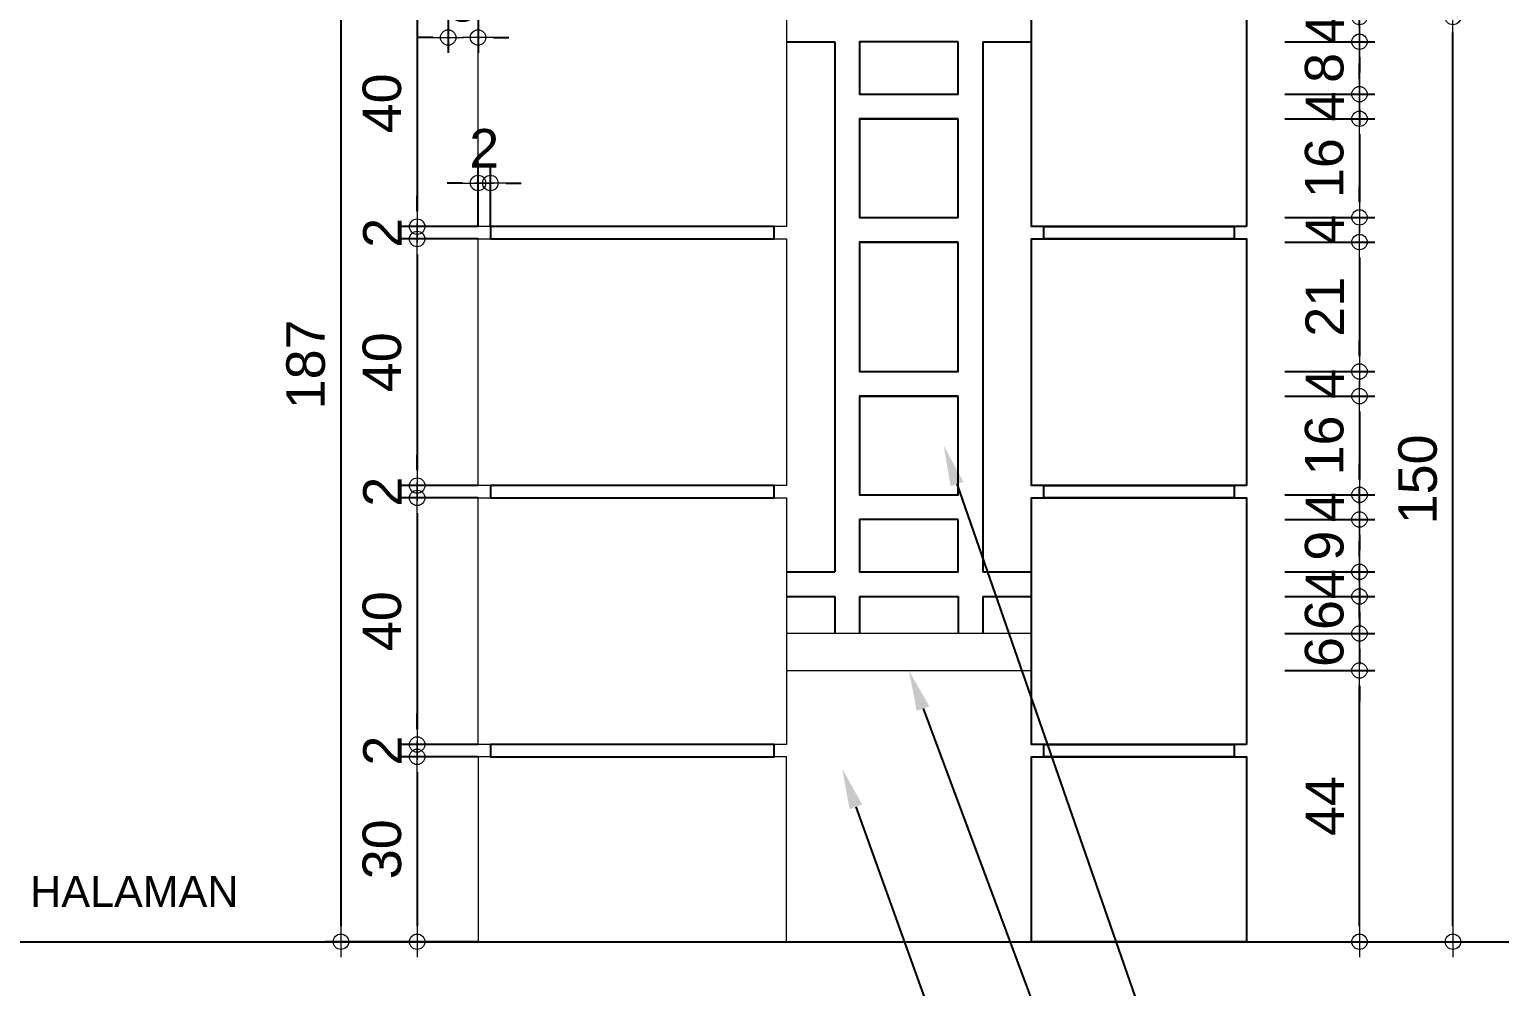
# Model space of a CAD drawing. Header units: millimetres. Extents: x -11 to 1625, y -267 to 180.
# Drawn here: x 869.1 to 878.64, y 108.17 to 114.38 of the extents above; entities that cross this region are included whole.
import ezdxf
from ezdxf import colors
from ezdxf.entities.mleader import LeaderData, LeaderLine
from ezdxf.math import Vec2, Vec3

# ---------------------------------------------------------------- set-up
doc = ezdxf.new("R2010")
doc.units = ezdxf.units.MM
doc.layers.add('BESI', color=10, linetype='Continuous')
for name, color, linetype, lineweight in [('dinding', 5, 'Continuous', 15), ('not', 7, 'Continuous', 20), ('TEXT KETERANGAN', 7, 'Continuous', 9), ('u', 6, 'Continuous', 20)]:
    doc.layers.add(name, color=color, linetype=linetype, lineweight=lineweight)
doc.styles.add('ATTR', font='romans.shx', dxfattribs={"width": 0.8, "height": 1.735066})
doc.styles.add('S', font='SIMPLEX', dxfattribs={"width": 1.1})
doc.styles.get("Standard").update_dxf_attribs({"font": 'ARIALUNI.TTF'})
doc.dimstyles.new('SK-25', dxfattribs={"dimtxt": 0.25, "dimasz": 0.1, "dimexe": 0.1, "dimexo": 0, "dimgap": 0.1, "dimtad": 1, "dimdec": 0, "dimlfac": 25, "dimzin": 12, "dimdsep": 46, "dimtxsty": 'Standard', "dimblk": 'BULAT', "dimcen": 0.1, "dimclrd": 256, "dimadec": 0, "dimazin": 3, "dimtfac": 1, "dimtdec": 0, "dimtofl": 0, "dimtmove": 0, "dimatfit": 3, "dimldrblk": 'BULAT', "dimfxl": 0, "dimtolj": 1, "dimtzin": 0, "dimarcsym": 0})

# ---------------------------------------------------------------- blocks, each defined once
blk = doc.blocks.new('BULAT')
for p, q in [((0, -1), (0, 1)), ((-1, 0), (1, 0))]:
    blk.add_line(p, q)
blk.add_circle((0, 0), 0.5)
blk = doc.blocks.new('*D755')
at = {"layer": 'Defpoints', "color": 0}
for p in [(877.245, 114.4614), (877.245, 114.3014), (877.7306, 114.3014)]:
    blk.add_point(p, dxfattribs=at)
at = {"layer": 'u', "lineweight": -2}
for p, q in [((877.7306, 114.5614), (877.7306, 114.6614)), ((877.7306, 114.2014), (877.7306, 114.1014))]:
    blk.add_line(p, q, dxfattribs=at)
at = {"layer": 'u', "color": 0, "lineweight": -2}
for p, q in [((877.245, 114.4614), (877.8306, 114.4614)), ((877.245, 114.3014), (877.8306, 114.3014))]:
    blk.add_line(p, q, dxfattribs=at)
at = {"layer": 'u', "lineweight": -2, "xscale": 0.1, "yscale": 0.1, "zscale": 0.1}
for p, rotation in [((877.7306, 114.4614), 270), ((877.7306, 114.3014), 90)]:
    blk.add_blockref('BULAT', p, dxfattribs=dict(at, rotation=rotation))
at = {"layer": 'u', "color": 0, "insert": (877.5056, 114.3814), "char_height": 0.25, "attachment_point": 5, "rotation": 90}
blk.add_mtext('\\A1;4', dxfattribs=at)
blk = doc.blocks.new('*D756')
at = {"layer": 'Defpoints', "color": 0}
for p in [(877.245, 114.3014), (877.245, 113.9614), (877.7306, 113.9614)]:
    blk.add_point(p, dxfattribs=at)
at = {"layer": 'u', "lineweight": -2}
for p, q in [((877.7306, 114.4014), (877.7306, 114.5014)), ((877.7306, 113.8614), (877.7306, 113.7614))]:
    blk.add_line(p, q, dxfattribs=at)
at = {"layer": 'u', "color": 0, "lineweight": -2}
for p, q in [((877.245, 114.3014), (877.8306, 114.3014)), ((877.245, 113.9614), (877.8306, 113.9614))]:
    blk.add_line(p, q, dxfattribs=at)
at = {"layer": 'u', "lineweight": -2, "xscale": 0.1, "yscale": 0.1, "zscale": 0.1}
for p, rotation in [((877.7306, 114.3014), 270), ((877.7306, 113.9614), 90)]:
    blk.add_blockref('BULAT', p, dxfattribs=dict(at, rotation=rotation))
at = {"layer": 'u', "color": 0, "insert": (877.5029, 114.1314), "char_height": 0.25, "attachment_point": 5, "rotation": 90}
blk.add_mtext('\\A1;8', dxfattribs=at)
blk = doc.blocks.new('*D757')
at = {"layer": 'Defpoints', "color": 0}
for p in [(877.245, 113.9614), (877.245, 113.8014), (877.7306, 113.8014)]:
    blk.add_point(p, dxfattribs=at)
at = {"layer": 'u', "lineweight": -2}
for p, q in [((877.7306, 114.0614), (877.7306, 114.1614)), ((877.7306, 113.7014), (877.7306, 113.6014))]:
    blk.add_line(p, q, dxfattribs=at)
at = {"layer": 'u', "color": 0, "lineweight": -2}
for p, q in [((877.245, 113.9614), (877.8306, 113.9614)), ((877.245, 113.8014), (877.8306, 113.8014))]:
    blk.add_line(p, q, dxfattribs=at)
at = {"layer": 'u', "lineweight": -2, "xscale": 0.1, "yscale": 0.1, "zscale": 0.1}
for p, rotation in [((877.7306, 113.9614), 270), ((877.7306, 113.8014), 90)]:
    blk.add_blockref('BULAT', p, dxfattribs=dict(at, rotation=rotation))
at = {"layer": 'u', "color": 0, "insert": (877.5056, 113.8814), "char_height": 0.25, "attachment_point": 5, "rotation": 90}
blk.add_mtext('\\A1;4', dxfattribs=at)
blk = doc.blocks.new('*D758')
at = {"layer": 'Defpoints', "color": 0}
for p in [(877.245, 113.8014), (877.245, 113.1614), (877.7306, 113.1614)]:
    blk.add_point(p, dxfattribs=at)
at = {"layer": 'u', "color": 0, "lineweight": -2}
for p, q in [((877.245, 113.8014), (877.8306, 113.8014)), ((877.245, 113.1614), (877.8306, 113.1614))]:
    blk.add_line(p, q, dxfattribs=at)
at = {"layer": 'u', "lineweight": -2}
blk.add_line((877.7306, 113.7014), (877.7306, 113.2614), dxfattribs=at)
at = {"layer": 'u', "lineweight": -2, "xscale": 0.1, "yscale": 0.1, "zscale": 0.1}
for p, rotation in [((877.7306, 113.8014), 90), ((877.7306, 113.1614), 270)]:
    blk.add_blockref('BULAT', p, dxfattribs=dict(at, rotation=rotation))
at = {"layer": 'u', "color": 0, "insert": (877.5029, 113.4814), "char_height": 0.25, "attachment_point": 5, "rotation": 90}
blk.add_mtext('\\A1;16', dxfattribs=at)
blk = doc.blocks.new('*D759')
at = {"layer": 'Defpoints', "color": 0}
for p in [(877.245, 113.1614), (877.245, 113.0014), (877.7306, 113.0014)]:
    blk.add_point(p, dxfattribs=at)
at = {"layer": 'u', "lineweight": -2}
for p, q in [((877.7306, 113.2614), (877.7306, 113.3614)), ((877.7306, 112.9014), (877.7306, 112.8014))]:
    blk.add_line(p, q, dxfattribs=at)
at = {"layer": 'u', "color": 0, "lineweight": -2}
for p, q in [((877.245, 113.1614), (877.8306, 113.1614)), ((877.245, 113.0014), (877.8306, 113.0014))]:
    blk.add_line(p, q, dxfattribs=at)
at = {"layer": 'u', "lineweight": -2, "xscale": 0.1, "yscale": 0.1, "zscale": 0.1}
for p, rotation in [((877.7306, 113.1614), 270), ((877.7306, 113.0014), 90)]:
    blk.add_blockref('BULAT', p, dxfattribs=dict(at, rotation=rotation))
at = {"layer": 'u', "color": 0, "insert": (877.5056, 113.0814), "char_height": 0.25, "attachment_point": 5, "rotation": 90}
blk.add_mtext('\\A1;4', dxfattribs=at)
blk = doc.blocks.new('*D760')
at = {"layer": 'Defpoints', "color": 0}
for p in [(877.245, 113.0014), (877.245, 112.1614), (877.7306, 112.1614)]:
    blk.add_point(p, dxfattribs=at)
at = {"layer": 'u', "color": 0, "lineweight": -2}
for p, q in [((877.245, 113.0014), (877.8306, 113.0014)), ((877.245, 112.1614), (877.8306, 112.1614))]:
    blk.add_line(p, q, dxfattribs=at)
at = {"layer": 'u', "lineweight": -2}
blk.add_line((877.7306, 112.9014), (877.7306, 112.2614), dxfattribs=at)
at = {"layer": 'u', "lineweight": -2, "xscale": 0.1, "yscale": 0.1, "zscale": 0.1}
for p, rotation in [((877.7306, 113.0014), 90), ((877.7306, 112.1614), 270)]:
    blk.add_blockref('BULAT', p, dxfattribs=dict(at, rotation=rotation))
at = {"layer": 'u', "color": 0, "insert": (877.505, 112.5814), "char_height": 0.25, "attachment_point": 5, "rotation": 90}
blk.add_mtext('\\A1;21', dxfattribs=at)
blk = doc.blocks.new('*D761')
at = {"layer": 'Defpoints', "color": 0}
for p in [(877.245, 112.1614), (877.245, 112.0014), (877.7306, 112.0014)]:
    blk.add_point(p, dxfattribs=at)
at = {"layer": 'u', "lineweight": -2}
for p, q in [((877.7306, 112.2614), (877.7306, 112.3614)), ((877.7306, 111.9014), (877.7306, 111.8014))]:
    blk.add_line(p, q, dxfattribs=at)
at = {"layer": 'u', "color": 0, "lineweight": -2}
for p, q in [((877.245, 112.1614), (877.8306, 112.1614)), ((877.245, 112.0014), (877.8306, 112.0014))]:
    blk.add_line(p, q, dxfattribs=at)
at = {"layer": 'u', "lineweight": -2, "xscale": 0.1, "yscale": 0.1, "zscale": 0.1}
for p, rotation in [((877.7306, 112.1614), 270), ((877.7306, 112.0014), 90)]:
    blk.add_blockref('BULAT', p, dxfattribs=dict(at, rotation=rotation))
at = {"layer": 'u', "color": 0, "insert": (877.5056, 112.0814), "char_height": 0.25, "attachment_point": 5, "rotation": 90}
blk.add_mtext('\\A1;4', dxfattribs=at)
blk = doc.blocks.new('*D762')
at = {"layer": 'Defpoints', "color": 0}
for p in [(877.245, 112.0014), (877.245, 111.3614), (877.7306, 111.3614)]:
    blk.add_point(p, dxfattribs=at)
at = {"layer": 'u', "color": 0, "lineweight": -2}
for p, q in [((877.245, 112.0014), (877.8306, 112.0014)), ((877.245, 111.3614), (877.8306, 111.3614))]:
    blk.add_line(p, q, dxfattribs=at)
at = {"layer": 'u', "lineweight": -2}
blk.add_line((877.7306, 111.9014), (877.7306, 111.4614), dxfattribs=at)
at = {"layer": 'u', "lineweight": -2, "xscale": 0.1, "yscale": 0.1, "zscale": 0.1}
for p, rotation in [((877.7306, 112.0014), 90), ((877.7306, 111.3614), 270)]:
    blk.add_blockref('BULAT', p, dxfattribs=dict(at, rotation=rotation))
at = {"layer": 'u', "color": 0, "insert": (877.5029, 111.6814), "char_height": 0.25, "attachment_point": 5, "rotation": 90}
blk.add_mtext('\\A1;16', dxfattribs=at)
blk = doc.blocks.new('*D763')
at = {"layer": 'Defpoints', "color": 0}
for p in [(877.245, 111.3614), (877.245, 111.2014), (877.7306, 111.2014)]:
    blk.add_point(p, dxfattribs=at)
at = {"layer": 'u', "lineweight": -2}
for p, q in [((877.7306, 111.4614), (877.7306, 111.5614)), ((877.7306, 111.1014), (877.7306, 111.0014))]:
    blk.add_line(p, q, dxfattribs=at)
at = {"layer": 'u', "color": 0, "lineweight": -2}
for p, q in [((877.245, 111.3614), (877.8306, 111.3614)), ((877.245, 111.2014), (877.8306, 111.2014))]:
    blk.add_line(p, q, dxfattribs=at)
at = {"layer": 'u', "lineweight": -2, "xscale": 0.1, "yscale": 0.1, "zscale": 0.1}
for p, rotation in [((877.7306, 111.3614), 270), ((877.7306, 111.2014), 90)]:
    blk.add_blockref('BULAT', p, dxfattribs=dict(at, rotation=rotation))
at = {"layer": 'u', "color": 0, "insert": (877.5056, 111.2814), "char_height": 0.25, "attachment_point": 5, "rotation": 90}
blk.add_mtext('\\A1;4', dxfattribs=at)
blk = doc.blocks.new('*D764')
at = {"layer": 'Defpoints', "color": 0}
for p in [(877.245, 111.2014), (877.245, 110.8614), (877.7306, 110.8614)]:
    blk.add_point(p, dxfattribs=at)
at = {"layer": 'u', "lineweight": -2}
for p, q in [((877.7306, 111.3014), (877.7306, 111.4014)), ((877.7306, 110.7614), (877.7306, 110.6614))]:
    blk.add_line(p, q, dxfattribs=at)
at = {"layer": 'u', "color": 0, "lineweight": -2}
for p, q in [((877.245, 111.2014), (877.8306, 111.2014)), ((877.245, 110.8614), (877.8306, 110.8614))]:
    blk.add_line(p, q, dxfattribs=at)
at = {"layer": 'u', "lineweight": -2, "xscale": 0.1, "yscale": 0.1, "zscale": 0.1}
for p, rotation in [((877.7306, 111.2014), 270), ((877.7306, 110.8614), 90)]:
    blk.add_blockref('BULAT', p, dxfattribs=dict(at, rotation=rotation))
at = {"layer": 'u', "color": 0, "insert": (877.5029, 111.0314), "char_height": 0.25, "attachment_point": 5, "rotation": 90}
blk.add_mtext('\\A1;9', dxfattribs=at)
blk = doc.blocks.new('*D741')
at = {"layer": 'Defpoints', "color": 0}
for p in [(877.245, 110.8614), (877.245, 110.7014), (877.7306, 110.7014)]:
    blk.add_point(p, dxfattribs=at)
at = {"layer": 'u', "lineweight": -2}
for p, q in [((877.7306, 110.9614), (877.7306, 111.0614)), ((877.7306, 110.6014), (877.7306, 110.5014))]:
    blk.add_line(p, q, dxfattribs=at)
at = {"layer": 'u', "color": 0, "lineweight": -2}
for p, q in [((877.245, 110.8614), (877.8306, 110.8614)), ((877.245, 110.7014), (877.8306, 110.7014))]:
    blk.add_line(p, q, dxfattribs=at)
at = {"layer": 'u', "lineweight": -2, "xscale": 0.1, "yscale": 0.1, "zscale": 0.1}
for p, rotation in [((877.7306, 110.8614), 270), ((877.7306, 110.7014), 90)]:
    blk.add_blockref('BULAT', p, dxfattribs=dict(at, rotation=rotation))
at = {"layer": 'u', "color": 0, "insert": (877.5056, 110.7814), "char_height": 0.25, "attachment_point": 5, "rotation": 90}
blk.add_mtext('\\A1;4', dxfattribs=at)
blk = doc.blocks.new('*D742')
at = {"layer": 'Defpoints', "color": 0}
for p in [(877.245, 110.7014), (877.245, 110.4614), (877.7306, 110.4614)]:
    blk.add_point(p, dxfattribs=at)
at = {"layer": 'u', "lineweight": -2}
for p, q in [((877.7306, 110.8014), (877.7306, 110.9014)), ((877.7306, 110.3614), (877.7306, 110.2614))]:
    blk.add_line(p, q, dxfattribs=at)
at = {"layer": 'u', "color": 0, "lineweight": -2}
for p, q in [((877.245, 110.7014), (877.8306, 110.7014)), ((877.245, 110.4614), (877.8306, 110.4614))]:
    blk.add_line(p, q, dxfattribs=at)
at = {"layer": 'u', "lineweight": -2, "xscale": 0.1, "yscale": 0.1, "zscale": 0.1}
for p, rotation in [((877.7306, 110.7014), 270), ((877.7306, 110.4614), 90)]:
    blk.add_blockref('BULAT', p, dxfattribs=dict(at, rotation=rotation))
at = {"layer": 'u', "color": 0, "insert": (877.5029, 110.5814), "char_height": 0.25, "attachment_point": 5, "rotation": 90}
blk.add_mtext('\\A1;6', dxfattribs=at)
blk = doc.blocks.new('*D743')
at = {"layer": 'Defpoints', "color": 0}
for p in [(877.245, 110.4614), (877.245, 110.2214), (877.7306, 110.2214)]:
    blk.add_point(p, dxfattribs=at)
at = {"layer": 'u', "lineweight": -2}
for p, q in [((877.7306, 110.5614), (877.7306, 110.6614)), ((877.7306, 110.1214), (877.7306, 110.0214))]:
    blk.add_line(p, q, dxfattribs=at)
at = {"layer": 'u', "color": 0, "lineweight": -2}
for p, q in [((877.245, 110.4614), (877.8306, 110.4614)), ((877.245, 110.2214), (877.8306, 110.2214))]:
    blk.add_line(p, q, dxfattribs=at)
at = {"layer": 'u', "lineweight": -2, "xscale": 0.1, "yscale": 0.1, "zscale": 0.1}
for p, rotation in [((877.7306, 110.4614), 270), ((877.7306, 110.2214), 90)]:
    blk.add_blockref('BULAT', p, dxfattribs=dict(at, rotation=rotation))
at = {"layer": 'u', "color": 0, "insert": (877.5029, 110.3414), "char_height": 0.25, "attachment_point": 5, "rotation": 90}
blk.add_mtext('\\A1;6', dxfattribs=at)
blk = doc.blocks.new('*D744')
at = {"layer": 'Defpoints', "color": 0}
for p in [(877.245, 110.2214), (877.7306, 110.2214), (877.245, 108.4614)]:
    blk.add_point(p, dxfattribs=at)
at = {"layer": 'u', "color": 0, "lineweight": -2}
for p, q in [((877.245, 110.2214), (877.8306, 110.2214)), ((877.245, 108.4614), (877.8306, 108.4614))]:
    blk.add_line(p, q, dxfattribs=at)
at = {"layer": 'u', "lineweight": -2}
blk.add_line((877.7306, 108.5614), (877.7306, 110.1214), dxfattribs=at)
at = {"layer": 'u', "lineweight": -2, "xscale": 0.1, "yscale": 0.1, "zscale": 0.1}
for p, rotation in [((877.7306, 110.2214), 90), ((877.7306, 108.4614), 270)]:
    blk.add_blockref('BULAT', p, dxfattribs=dict(at, rotation=rotation))
at = {"layer": 'u', "color": 0, "insert": (877.5056, 109.3414), "char_height": 0.25, "attachment_point": 5, "rotation": 90}
blk.add_mtext('\\A1;44', dxfattribs=at)
blk = doc.blocks.new('*D745')
at = {"layer": 'Defpoints', "color": 0}
for p in [(877.245, 114.4614), (878.3362, 114.4614), (877.1094, 108.4614)]:
    blk.add_point(p, dxfattribs=at)
at = {"layer": 'u', "color": 0, "lineweight": -2}
for p, q in [((877.245, 114.4614), (878.4362, 114.4614)), ((877.1094, 108.4614), (878.4362, 108.4614))]:
    blk.add_line(p, q, dxfattribs=at)
at = {"layer": 'u', "lineweight": -2}
blk.add_line((878.3362, 108.5614), (878.3362, 114.3614), dxfattribs=at)
at = {"layer": 'u', "lineweight": -2, "xscale": 0.1, "yscale": 0.1, "zscale": 0.1}
for p, rotation in [((878.3362, 114.4614), 90), ((878.3362, 108.4614), 270)]:
    blk.add_blockref('BULAT', p, dxfattribs=dict(at, rotation=rotation))
at = {"layer": 'u', "color": 0, "insert": (878.1085, 111.4614), "char_height": 0.25, "attachment_point": 5, "rotation": 90}
blk.add_mtext('\\A1;150', dxfattribs=at)
blk = doc.blocks.new('*D771')
at = {"layer": 'Defpoints', "color": 0}
for p in [(872.0123, 114.7014), (871.6175, 113.1014), (872.0123, 113.1014)]:
    blk.add_point(p, dxfattribs=at)
at = {"layer": 'u', "color": 0, "lineweight": -2}
for p, q in [((872.0123, 114.7014), (871.5175, 114.7014)), ((872.0123, 113.1014), (871.5175, 113.1014))]:
    blk.add_line(p, q, dxfattribs=at)
at = {"layer": 'u', "lineweight": -2}
blk.add_line((871.6175, 114.6014), (871.6175, 113.2014), dxfattribs=at)
at = {"layer": 'u', "lineweight": -2, "xscale": 0.1, "yscale": 0.1, "zscale": 0.1}
for p, rotation in [((871.6175, 114.7014), 90), ((871.6175, 113.1014), 270)]:
    blk.add_blockref('BULAT', p, dxfattribs=dict(at, rotation=rotation))
at = {"layer": 'u', "color": 0, "insert": (871.3898, 113.9014), "char_height": 0.25, "attachment_point": 5, "rotation": 90}
blk.add_mtext('\\A1;40', dxfattribs=at)
blk = doc.blocks.new('*D772')
at = {"layer": 'Defpoints', "color": 0}
for p in [(871.6175, 113.0214), (872.0123, 113.1014), (872.0123, 113.0214)]:
    blk.add_point(p, dxfattribs=at)
at = {"layer": 'u', "lineweight": -2}
for p, q in [((871.6175, 113.2014), (871.6175, 113.3014)), ((871.6175, 112.9214), (871.6175, 112.8214))]:
    blk.add_line(p, q, dxfattribs=at)
at = {"layer": 'u', "color": 0, "lineweight": -2}
for p, q in [((872.0123, 113.1014), (871.5175, 113.1014)), ((872.0123, 113.0214), (871.5175, 113.0214))]:
    blk.add_line(p, q, dxfattribs=at)
at = {"layer": 'u', "lineweight": -2, "xscale": 0.1, "yscale": 0.1, "zscale": 0.1}
for p, rotation in [((871.6175, 113.1014), 270), ((871.6175, 113.0214), 90)]:
    blk.add_blockref('BULAT', p, dxfattribs=dict(at, rotation=rotation))
at = {"layer": 'u', "color": 0, "insert": (871.3919, 113.0614), "char_height": 0.25, "attachment_point": 5, "rotation": 90}
blk.add_mtext('\\A1;2', dxfattribs=at)
blk = doc.blocks.new('*D773')
at = {"layer": 'Defpoints', "color": 0}
for p in [(872.0923, 113.3846), (872.0123, 113.1014), (872.0923, 113.1014)]:
    blk.add_point(p, dxfattribs=at)
at = {"layer": 'u', "color": 0, "lineweight": -2}
for p, q in [((872.0123, 113.1014), (872.0123, 113.4846)), ((872.0923, 113.1014), (872.0923, 113.4846))]:
    blk.add_line(p, q, dxfattribs=at)
at = {"layer": 'u', "lineweight": -2}
for p, q in [((871.9123, 113.3846), (871.8123, 113.3846)), ((872.1923, 113.3846), (872.2923, 113.3846))]:
    blk.add_line(p, q, dxfattribs=at)
at = {"layer": 'u', "lineweight": -2, "xscale": 0.1, "yscale": 0.1, "zscale": 0.1}
blk.add_blockref('BULAT', (872.0123, 113.3846), dxfattribs=at)
at = {"layer": 'u', "lineweight": -2, "xscale": 0.1, "yscale": 0.1, "zscale": 0.1, "rotation": 180}
blk.add_blockref('BULAT', (872.0923, 113.3846), dxfattribs=at)
at = {"layer": 'u', "color": 0, "insert": (872.0523, 113.6102), "char_height": 0.25, "attachment_point": 5}
blk.add_mtext('\\A1;2', dxfattribs=at)
blk = doc.blocks.new('*D774')
at = {"layer": 'Defpoints', "color": 0}
for p in [(872.0123, 113.0214), (871.6175, 111.4214), (872.0123, 111.4214)]:
    blk.add_point(p, dxfattribs=at)
at = {"layer": 'u', "color": 0, "lineweight": -2}
for p, q in [((872.0123, 113.0214), (871.5175, 113.0214)), ((872.0123, 111.4214), (871.5175, 111.4214))]:
    blk.add_line(p, q, dxfattribs=at)
at = {"layer": 'u', "lineweight": -2}
blk.add_line((871.6175, 112.9214), (871.6175, 111.5214), dxfattribs=at)
at = {"layer": 'u', "lineweight": -2, "xscale": 0.1, "yscale": 0.1, "zscale": 0.1}
for p, rotation in [((871.6175, 113.0214), 90), ((871.6175, 111.4214), 270)]:
    blk.add_blockref('BULAT', p, dxfattribs=dict(at, rotation=rotation))
at = {"layer": 'u', "color": 0, "insert": (871.3898, 112.2214), "char_height": 0.25, "attachment_point": 5, "rotation": 90}
blk.add_mtext('\\A1;40', dxfattribs=at)
blk = doc.blocks.new('*D775')
at = {"layer": 'Defpoints', "color": 0}
for p in [(872.0123, 111.4214), (871.6175, 111.3414), (872.0123, 111.3414)]:
    blk.add_point(p, dxfattribs=at)
at = {"layer": 'u', "lineweight": -2}
for p, q in [((871.6175, 111.5214), (871.6175, 111.6214)), ((871.6175, 111.2414), (871.6175, 111.1414))]:
    blk.add_line(p, q, dxfattribs=at)
at = {"layer": 'u', "color": 0, "lineweight": -2}
for p, q in [((872.0123, 111.4214), (871.5175, 111.4214)), ((872.0123, 111.3414), (871.5175, 111.3414))]:
    blk.add_line(p, q, dxfattribs=at)
at = {"layer": 'u', "lineweight": -2, "xscale": 0.1, "yscale": 0.1, "zscale": 0.1}
for p, rotation in [((871.6175, 111.4214), 270), ((871.6175, 111.3414), 90)]:
    blk.add_blockref('BULAT', p, dxfattribs=dict(at, rotation=rotation))
at = {"layer": 'u', "color": 0, "insert": (871.3919, 111.3814), "char_height": 0.25, "attachment_point": 5, "rotation": 90}
blk.add_mtext('\\A1;2', dxfattribs=at)
blk = doc.blocks.new('*D776')
at = {"layer": 'Defpoints', "color": 0}
for p in [(872.0123, 111.3414), (871.6175, 109.7414), (872.0123, 109.7414)]:
    blk.add_point(p, dxfattribs=at)
at = {"layer": 'u', "color": 0, "lineweight": -2}
for p, q in [((872.0123, 111.3414), (871.5175, 111.3414)), ((872.0123, 109.7414), (871.5175, 109.7414))]:
    blk.add_line(p, q, dxfattribs=at)
at = {"layer": 'u', "lineweight": -2}
blk.add_line((871.6175, 111.2414), (871.6175, 109.8414), dxfattribs=at)
at = {"layer": 'u', "lineweight": -2, "xscale": 0.1, "yscale": 0.1, "zscale": 0.1}
for p, rotation in [((871.6175, 111.3414), 90), ((871.6175, 109.7414), 270)]:
    blk.add_blockref('BULAT', p, dxfattribs=dict(at, rotation=rotation))
at = {"layer": 'u', "color": 0, "insert": (871.3898, 110.5414), "char_height": 0.25, "attachment_point": 5, "rotation": 90}
blk.add_mtext('\\A1;40', dxfattribs=at)
blk = doc.blocks.new('*D777')
at = {"layer": 'Defpoints', "color": 0}
for p in [(872.0123, 109.7414), (871.6175, 109.6614), (872.0123, 109.6614)]:
    blk.add_point(p, dxfattribs=at)
at = {"layer": 'u', "lineweight": -2}
for p, q in [((871.6175, 109.8414), (871.6175, 109.9414)), ((871.6175, 109.5614), (871.6175, 109.4614))]:
    blk.add_line(p, q, dxfattribs=at)
at = {"layer": 'u', "color": 0, "lineweight": -2}
for p, q in [((872.0123, 109.7414), (871.5175, 109.7414)), ((872.0123, 109.6614), (871.5175, 109.6614))]:
    blk.add_line(p, q, dxfattribs=at)
at = {"layer": 'u', "lineweight": -2, "xscale": 0.1, "yscale": 0.1, "zscale": 0.1}
for p, rotation in [((871.6175, 109.7414), 270), ((871.6175, 109.6614), 90)]:
    blk.add_blockref('BULAT', p, dxfattribs=dict(at, rotation=rotation))
at = {"layer": 'u', "color": 0, "insert": (871.3919, 109.7014), "char_height": 0.25, "attachment_point": 5, "rotation": 90}
blk.add_mtext('\\A1;2', dxfattribs=at)
blk = doc.blocks.new('*D778')
at = {"layer": 'Defpoints', "color": 0}
for p in [(872.0123, 109.6614), (871.6175, 108.4614), (872.0123, 108.4614)]:
    blk.add_point(p, dxfattribs=at)
at = {"layer": 'u', "color": 0, "lineweight": -2}
for p, q in [((872.0123, 109.6614), (871.5175, 109.6614)), ((872.0123, 108.4614), (871.5175, 108.4614))]:
    blk.add_line(p, q, dxfattribs=at)
at = {"layer": 'u', "lineweight": -2}
blk.add_line((871.6175, 109.5614), (871.6175, 108.5614), dxfattribs=at)
at = {"layer": 'u', "lineweight": -2, "xscale": 0.1, "yscale": 0.1, "zscale": 0.1}
for p, rotation in [((871.6175, 109.6614), 90), ((871.6175, 108.4614), 270)]:
    blk.add_blockref('BULAT', p, dxfattribs=dict(at, rotation=rotation))
at = {"layer": 'u', "color": 0, "insert": (871.3898, 109.0614), "char_height": 0.25, "attachment_point": 5, "rotation": 90}
blk.add_mtext('\\A1;30', dxfattribs=at)
blk = doc.blocks.new('*D768')
at = {"layer": 'Defpoints', "color": 0}
for p in [(871.6175, 115.9542), (871.1227, 108.4614), (871.6175, 108.4614)]:
    blk.add_point(p, dxfattribs=at)
at = {"layer": 'u', "color": 0, "lineweight": -2}
for p, q in [((871.6175, 115.9542), (871.0227, 115.9542)), ((871.6175, 108.4614), (871.0227, 108.4614))]:
    blk.add_line(p, q, dxfattribs=at)
at = {"layer": 'u', "lineweight": -2}
blk.add_line((871.1227, 115.8542), (871.1227, 108.5614), dxfattribs=at)
at = {"layer": 'u', "lineweight": -2, "xscale": 0.1, "yscale": 0.1, "zscale": 0.1}
for p, rotation in [((871.1227, 115.9542), 90), ((871.1227, 108.4614), 270)]:
    blk.add_blockref('BULAT', p, dxfattribs=dict(at, rotation=rotation))
at = {"layer": 'u', "color": 0, "insert": (870.895, 112.2078), "char_height": 0.25, "attachment_point": 5, "rotation": 90}
blk.add_mtext('\\A1;187', dxfattribs=at)
blk = doc.blocks.new('PEIL')
blk.add_lwpolyline([(-0.188, 0.325), (0.188, 0.325), (0, 0)], close=True)
at = {"style": 'S', "width": 1.1, "flags": 4}
blk.add_attdef('CAT', (0.265, 0.036), '', height=0.2, dxfattribs=at)
blk = doc.blocks.new('*D1300')
at = {"layer": 'Defpoints', "color": 0}
for p in [(871.8186, 115.0214), (872.0123, 114.7014), (871.8186, 114.3285)]:
    blk.add_point(p, dxfattribs=at)
at = {"layer": 'u', "color": 0, "lineweight": -2}
for p, q in [((871.8186, 115.0214), (871.8186, 114.2285)), ((872.0123, 114.7014), (872.0123, 114.2285))]:
    blk.add_line(p, q, dxfattribs=at)
at = {"layer": 'u', "lineweight": -2}
for p, q in [((871.7186, 114.3285), (871.6186, 114.3285)), ((872.1123, 114.3285), (872.2123, 114.3285))]:
    blk.add_line(p, q, dxfattribs=at)
at = {"layer": 'u', "lineweight": -2, "xscale": 0.1, "yscale": 0.1, "zscale": 0.1}
blk.add_blockref('BULAT', (871.8186, 114.3285), dxfattribs=at)
at = {"layer": 'u', "lineweight": -2, "xscale": 0.1, "yscale": 0.1, "zscale": 0.1, "rotation": 180}
blk.add_blockref('BULAT', (872.0123, 114.3285), dxfattribs=at)
at = {"layer": 'u', "color": 0, "insert": (871.9154, 114.5556), "char_height": 0.25, "attachment_point": 5}
blk.add_mtext('\\A1;5', dxfattribs=at)

msp = doc.modelspace()

# ---------------------------------------------------------------- linework, layer by layer
for points in [[(847.0835956, 108.4613898), (883.2565507, 108.4613898)], [(872.0123219, 108.4613898), (877.6014959, 108.4613898)]]:
    msp.add_lwpolyline(points)
at = {"layer": 'BESI'}
for p, q in [((874.4869089, 113.8013898), (875.1269089, 113.8013898)), ((874.4869089, 113.1613898), (875.1269089, 113.1613898)), ((874.4869089, 113.0013898), (875.1269089, 113.0013898)), ((874.4869089, 112.1613898), (875.1269089, 112.1613898)), ((874.4869089, 112.0013898), (875.1269089, 112.0013898)), ((874.4869089, 111.3613898), (875.1269089, 111.3613898))]:
    msp.add_line(p, q, dxfattribs=at)
for points in [[(874.0123219, 114.3013898), (874.3269089, 114.3013898)], [(874.3269089, 114.3013898), (874.3269089, 110.8613898)], [(875.2869089, 114.3013898), (875.2869089, 110.8613898)], [(875.2869089, 114.3013898), (875.6014959, 114.3013898)], [(874.0123219, 110.8613898), (874.3269089, 110.8613898)], [(875.2869089, 110.8613898), (875.6014959, 110.8613898)], [(874.0123219, 110.7013898), (874.3269089, 110.7013898)], [(874.3269089, 110.7013898), (874.3269089, 110.4613898)], [(874.4869089, 110.7013898), (874.4869089, 110.4613898)], [(874.4869089, 110.7013898), (875.1269089, 110.7013898)], [(875.1269089, 110.7013898), (875.1269089, 110.4613898)], [(875.2869089, 110.7013898), (875.2869089, 110.4613898)], [(875.2869089, 110.7013898), (875.6014959, 110.7013898)]]:
    msp.add_lwpolyline(points, dxfattribs=at)
for points in [[(875.1269089, 114.3013898), (874.4869089, 114.3013898), (874.4869089, 113.9613898), (875.1269089, 113.9613898)], [(875.1269089, 113.8013898), (874.4869089, 113.8013898), (874.4869089, 113.1613898), (875.1269089, 113.1613898)], [(875.1269089, 113.0013898), (874.4869089, 113.0013898), (874.4869089, 112.1613898), (875.1269089, 112.1613898)], [(875.1269089, 112.0013898), (874.4869089, 112.0013898), (874.4869089, 111.3613898), (875.1269089, 111.3613898)], [(875.1269089, 111.2013898), (874.4869089, 111.2013898), (874.4869089, 110.8613898), (875.1269089, 110.8613898)]]:
    msp.add_lwpolyline(points, close=True, dxfattribs=at)
at = {"layer": 'dinding'}
for points in [[(872.0123219, 114.7013898), (874.0123219, 114.7013898), (874.0123219, 113.1013898), (872.0123219, 113.1013898)], [(872.0123219, 113.0213898), (874.0123219, 113.0213898), (874.0123219, 111.4213898), (872.0123219, 111.4213898)], [(872.0123219, 111.3413898), (874.0123219, 111.3413898), (874.0123219, 109.7413898), (872.0123219, 109.7413898)], [(875.6014959, 110.4613898), (874.0123219, 110.4613898), (874.0123219, 110.2213898), (875.6014959, 110.2213898)], [(874.0123219, 109.6613898), (872.0123219, 109.6613898), (872.0123219, 108.4613898), (874.0123219, 108.4613898)]]:
    msp.add_lwpolyline(points, close=True, dxfattribs=at)
at = {"layer": 'dinding', "lineweight": -3}
for points in [[(876.9965981, 113.1013898), (875.6014959, 113.1013898), (875.6014959, 114.7013898), (876.9965981, 114.7013898)], [(873.9323219, 113.1013898), (872.0923219, 113.1013898), (872.0923219, 113.0213898), (873.9323219, 113.0213898)], [(876.9965981, 111.4213898), (875.6014959, 111.4213898), (875.6014959, 113.0213898), (876.9965981, 113.0213898)], [(876.9165981, 113.0213898), (875.6814959, 113.0213898), (875.6814959, 113.1013898), (876.9165981, 113.1013898)], [(873.9323219, 111.4213898), (872.0923219, 111.4213898), (872.0923219, 111.3413898), (873.9323219, 111.3413898)], [(876.9165981, 111.3413898), (875.6814959, 111.3413898), (875.6814959, 111.4213898), (876.9165981, 111.4213898)], [(876.9965981, 109.7413898), (875.6014959, 109.7413898), (875.6014959, 111.3413898), (876.9965981, 111.3413898)], [(873.9323219, 109.7413898), (872.0923219, 109.7413898), (872.0923219, 109.6613898), (873.9323219, 109.6613898)], [(876.9165981, 109.6613898), (875.6814959, 109.6613898), (875.6814959, 109.7413898), (876.9165981, 109.7413898)], [(876.9965981, 108.4613898), (875.6014959, 108.4613898), (875.6014959, 109.6613898), (876.9965981, 109.6613898)]]:
    msp.add_lwpolyline(points, close=True, dxfattribs=at)

# ---------------------------------------------------------------- block references
at = {"layer": 'not'}
ref = msp.add_blockref('PEIL', (866.9242347, 108.4613898), dxfattribs=dict(at, xscale=0.9237604307036236, yscale=0.9237604307033962, zscale=0.9237604307034012))
ref.add_attrib('CAT', '-0.62 PAVING HALAMAN', (867.2596302, 108.6876958), dxfattribs={"layer": '0', "height": 0.2, "flags": 4})

# ---------------------------------------------------------------- dimensions: what is measured, and where the dimension line sits
at = {"layer": 'u'}
for base, p1, p2, picture, middle in [((871.1227115, 108.4613898), (871.6175167, 115.9542101), (871.6175167, 108.4613898), '*D768', (870.8949829, 112.2077999)), ((871.6175167, 113.1013898), (872.0123219, 114.7013898), (872.0123219, 113.1013898), '*D771', (871.3897881, 113.9013898)), ((878.3362313, 114.4613898), (877.1094257, 108.4613898), (877.2449731, 114.4613898), '*D745', (878.1085028, 111.4613898)), ((877.7306, 113.1613898), (877.2449731, 113.8013898), (877.2449731, 113.1613898), '*D758', (877.5028715, 113.4813898)), ((871.6175167, 111.4213898), (872.0123219, 113.0213898), (872.0123219, 111.4213898), '*D774', (871.3897881, 112.2213898)), ((877.7306, 112.1613898), (877.2449731, 113.0013898), (877.2449731, 112.1613898), '*D760', (877.5050031, 112.5813898)), ((877.7306, 111.3613898), (877.2449731, 112.0013898), (877.2449731, 111.3613898), '*D762', (877.5028715, 111.6813898)), ((871.6175167, 109.7413898), (872.0123219, 111.3413898), (872.0123219, 109.7413898), '*D776', (871.3897881, 110.5413898)), ((871.6175167, 108.4613898), (872.0123219, 109.6613898), (872.0123219, 108.4613898), '*D778', (871.3897881, 109.0613898))]:
    dim = msp.add_linear_dim(base=base, p1=p1, p2=p2, angle=90, dimstyle='SK-25', dxfattribs=at)
    dim.commit()
    dim.dimension.update_dxf_attribs({"geometry": picture, "text_midpoint": middle})
for base, p1, p2, picture, middle in [((871.8185776, 114.3284693), (872.0123219, 114.7013898), (871.8185776, 115.0213898), '*D1300', (871.9154498, 114.3284693)), ((872.0923219, 113.3845894), (872.0123219, 113.1013898), (872.0923219, 113.1013898), '*D773', (872.0523219, 113.3845894))]:
    dim = msp.add_linear_dim(base=base, p1=p1, p2=p2, dimstyle='SK-25', dxfattribs=at)
    dim.commit()
    dim.dimension.update_dxf_attribs({"geometry": picture, "text_midpoint": middle, "dimtype": 160})
for base, p1, p2, angle, picture, middle in [((877.7306, 114.3013898), (877.2449731, 114.4613898), (877.2449731, 114.3013898), 90, '*D755', (877.7306, 114.3813898)), ((877.7305999723, 113.9613897717), (877.2449730977, 114.3013897717), (877.2449730977, 113.9613897717), 90, '*D756', (877.7305999723, 114.1313897717)), ((877.7306, 113.8013898), (877.2449731, 113.9613898), (877.2449731, 113.8013898), 90, '*D757', (877.7306, 113.8813898)), ((877.7306, 113.0013898), (877.2449731, 113.1613898), (877.2449731, 113.0013898), 90, '*D759', (877.7306, 113.0813898)), ((871.6175167, 113.0213898), (872.0123219, 113.1013898), (872.0123219, 113.0213898), 90, '*D772', (871.6175167, 113.0613898)), ((877.7306, 112.0013898), (877.2449731, 112.1613898), (877.2449731, 112.0013898), 90, '*D761', (877.7306, 112.0813898)), ((871.6175167, 111.3413898), (872.0123219, 111.4213898), (872.0123219, 111.3413898), 90, '*D775', (871.6175167, 111.3813898)), ((877.7306, 111.2013898), (877.2449731, 111.3613898), (877.2449731, 111.2013898), 90, '*D763', (877.7306, 111.2813898)), ((877.7305999723, 110.8613897717), (877.2449730977, 111.2013897717), (877.2449730977, 110.8613897717), 90, '*D764', (877.7305999723, 111.0313897717)), ((877.7306, 110.7013898), (877.2449731, 110.8613898), (877.2449731, 110.7013898), 90, '*D741', (877.7306, 110.7813898)), ((877.7306, 110.4613898), (877.2449731, 110.7013898), (877.2449731, 110.4613898), 90, '*D742', (877.7306, 110.5813898)), ((877.7306, 110.2213898), (877.2449731, 110.4613898), (877.2449731, 110.2213898), 90, '*D743', (877.7306, 110.3413898)), ((877.7306, 110.2213898), (877.2449731, 108.4613898), (877.2449731, 110.2213898), 270, '*D744', (877.7306, 109.3413898)), ((871.6175167, 109.6613898), (872.0123219, 109.7413898), (872.0123219, 109.6613898), 90, '*D777', (871.6175167, 109.7013898))]:
    dim = msp.add_linear_dim(base=base, p1=p1, p2=p2, angle=angle, dimstyle='SK-25', dxfattribs=at)
    dim.commit()
    dim.dimension.update_dxf_attribs({"geometry": picture, "text_midpoint": middle, "dimtype": 160})

# ---------------------------------------------------------------- leaders
at = {"layer": 'TEXT KETERANGAN'}
ml = msp.add_multileader_mtext('Standard', dxfattribs=at)
ml.set_content('{\\C90;BESI HOLLOW / 4.4.1,2 FIN. CAT}', color=256, style='ATTR')
ml.set_leader_properties()
ml.build(insert=Vec2(0, 0))
ml.multileader.update_dxf_attribs({"text_left_attachment_type": 2, "text_right_attachment_type": 2, "dogleg_length": 2.367, "arrow_head_size": 0.2637542})
ctx = ml.context
ctx.base_point, ctx.char_height, ctx.arrow_head_size, ctx.landing_gap_size, ctx.plane_origin = Vec3(878.7133494, 107.061055), 0.3, 0.2637542, 0.1318771, Vec3(879.6783375, 106.1569206)
ctx.left_attachment, ctx.right_attachment = 2, 2
notes = []
notes.append((ctx, [(0, (1, 1, 0), (876.6374387, 107.061055), (1, 0), 2.0759106, [(0, [(875.0324208, 111.6813898)], 0, [])])]))
ctx.mtext.insert, ctx.mtext.flow_direction = Vec3(878.8452265, 107.2896264), 5
ml = msp.add_multileader_mtext('Standard', dxfattribs=at)
ml.set_content('{\\C90;PENEBALAN PLESTERAN T=5 cm FIN. CAT}', color=256, style='ATTR')
ml.set_leader_properties()
ml.build(insert=Vec2(0, 0))
ml.multileader.update_dxf_attribs({"text_left_attachment_type": 2, "text_right_attachment_type": 2, "dogleg_length": 2.367, "arrow_head_size": 0.2637542})
ctx = ml.context
ctx.base_point, ctx.char_height, ctx.arrow_head_size, ctx.landing_gap_size, ctx.plane_origin = Vec3(878.7133494, 106.4245626), 0.3, 0.2637542, 0.1318771, Vec3(879.6783375, 105.5204282)
ctx.left_attachment, ctx.right_attachment = 2, 2
notes.append((ctx, [(0, (1, 1, 0), (876.2205658, 106.4245626), (1, 0), 2.4927835, [(0, [(874.8069089, 110.2213898)], 0, [])])]))
ctx.mtext.insert, ctx.mtext.flow_direction = Vec3(878.8452265, 106.5745626), 5
ml = msp.add_multileader_mtext('Standard', dxfattribs=at)
ml.set_content('{\\C90;PAS. BATA FIN. CAT}', color=256, style='ATTR')
ml.set_leader_properties()
ml.build(insert=Vec2(0, 0))
ml.multileader.update_dxf_attribs({"text_left_attachment_type": 2, "text_right_attachment_type": 2, "dogleg_length": 2.367, "arrow_head_size": 0.2637542})
ctx = ml.context
ctx.base_point, ctx.char_height, ctx.arrow_head_size, ctx.landing_gap_size, ctx.plane_origin = Vec3(878.7133494, 105.7880702), 0.3, 0.2637542, 0.1318771, Vec3(879.6783375, 104.8839358)
ctx.left_attachment, ctx.right_attachment = 2, 2
notes.append((ctx, [(0, (1, 1, 0), (875.7374058, 105.7880702), (1, 0), 2.9759436, [(0, [(874.3742076, 109.5848974)], 0, [])])]))
ctx.mtext.insert, ctx.mtext.flow_direction = Vec3(878.8452265, 105.9380702), 5
for ctx, leaders in notes:
    for number, flags, end, landing, length, lines in leaders:
        leader = LeaderData()
        leader.index, (leader.has_last_leader_line, leader.has_dogleg_vector, leader.attachment_direction) = number, flags
        leader.last_leader_point, leader.dogleg_vector, leader.dogleg_length = Vec3(end), Vec3(landing), length
        for number, points, colour, breaks in lines:
            line = LeaderLine()
            line.index, line.vertices, line.color, line.breaks = number, Vec3.list(points), colors.encode_raw_color(colour), breaks
            leader.lines.append(line)
        ctx.leaders.append(leader)

doc.saveas('drawing.dxf')
